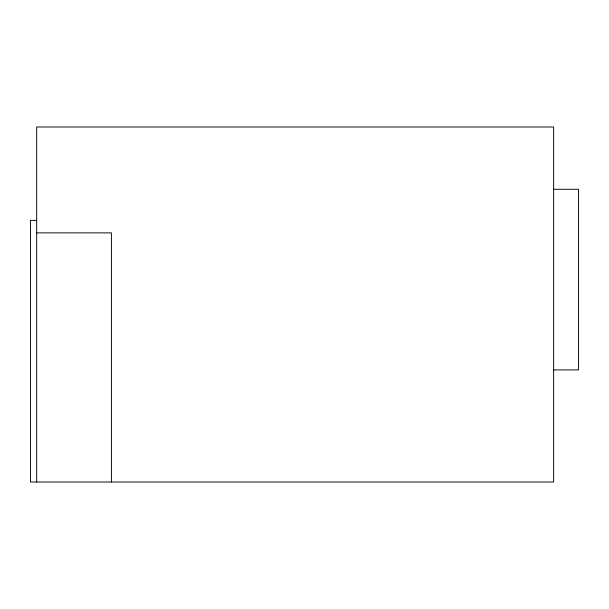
<?xml version="1.0" encoding="UTF-8"?>
<svg xmlns="http://www.w3.org/2000/svg" width="609" height="609" viewBox="0 0 609 609"><rect width="100%" height="100%" fill="white"/><g stroke="black" fill="none" stroke-linecap="round" stroke-linejoin="round"><path stroke-width="0.91" d="M553.634 189.277L578.55 189.277L578.55 369.899L553.634 369.899M36.677 220.42L30.45 220.42L30.45 482.008L553.634 482.008L553.634 126.992L36.677 126.992L36.677 482.008M36.677 232.874L111.417 232.874L111.417 482.008"/></g></svg>
